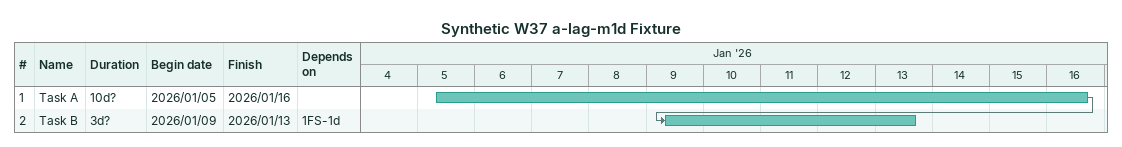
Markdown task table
Synthetic W37 a-lag-m1d Fixture

| ID | Task | Duration | Start | Finish | Predecessors |
|---|---|---|---|---|---|
| 1 | Task A | 10d? | 2026-01-05 | 2026-01-16 |  |
| 2 | Task B | 3d? | 2026-01-09 | 2026-01-13 | 1FS-1d |
